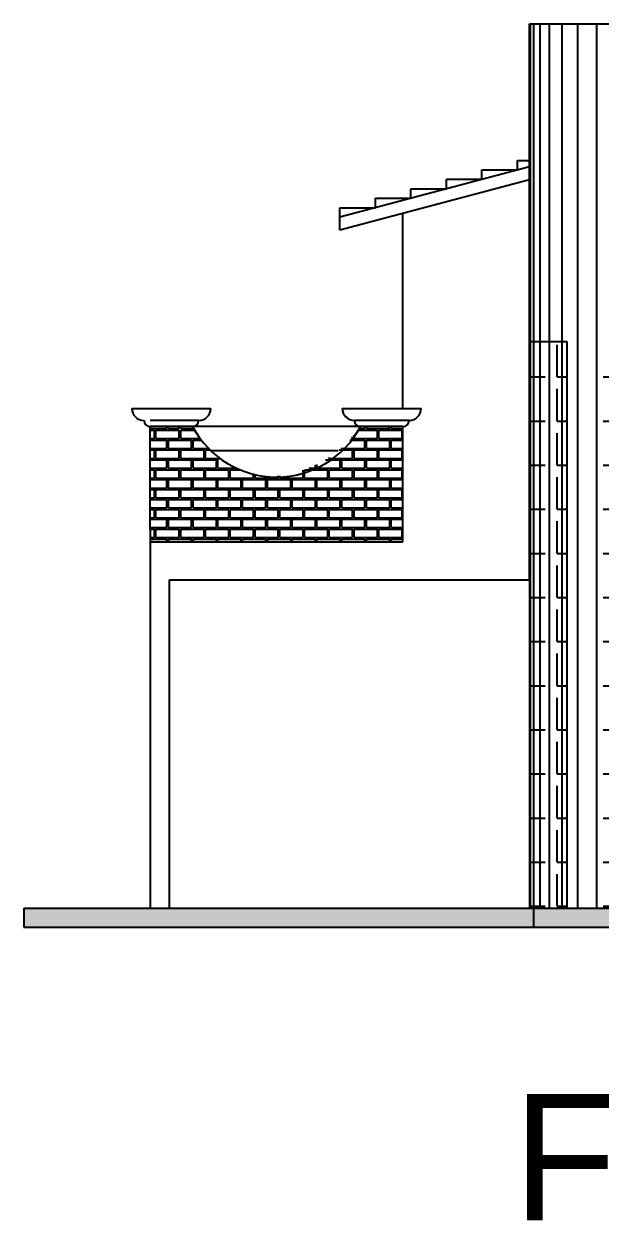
# Model space of a CAD drawing. Header units: millimetres. Extents: x 212.8 to 261.5, y 118.1 to 134.
# Drawn here: x 248.46 to 253.02, y 120.78 to 130.27 of the extents above; entities that cross this region are included whole.
import ezdxf

# ---------------------------------------------------------------- set-up
doc = ezdxf.new("R2010")
doc.units = ezdxf.units.MM
for name, color, linetype in [('LETRAS', 5, 'Continuous'), ('murito', 8, 'Continuous'), ('muros', 1, 'Continuous'), ('NORTE', 7, 'Continuous'), ('PUERTAS', 4, 'Continuous')]:
    doc.layers.add(name, color=color, linetype=linetype)

msp = doc.modelspace()

# ---------------------------------------------------------------- hatches: boundary and pattern name
at = {"layer": 'murito'}
msp.add_hatch(color=256, dxfattribs=at).paths.add_polyline_path([(261.4599396251026, 123.2670204297038), (256.2979396412546, 123.2670204297038), (256.2979396412546, 123.2670203751159), (255.3299396412547, 123.2670203751159), (255.3299396412547, 123.2670204297037), (248.4599396251026, 123.2670204297037), (248.4599396251026, 123.1170204297038), (261.4599396251025, 123.1170204297038)])
at = {"layer": 'PUERTAS'}
h = msp.add_hatch(dxfattribs=at)
h.set_pattern_fill('ANGLE', color=256, scale=0.05, style=0)
h.set_pattern_definition([(0, (42.43088790957734, -86.96683275444443), (0, 0.3492500000000001), [0.254, -0.09525]), (90, (42.43088790957734, -86.96683275444443), (-0.3492500000000001, 2.138468845362327e-17), [0.254, -0.09525])])
h.paths.add_polyline_path([(253.8147442372357, 127.7520014244921), (253.0440891254654, 127.7520014244921), (253.0440891254654, 123.2670204297037), (253.8147442372358, 123.2670204297037)])
h.paths.add_polyline_path([(252.7568053852835, 127.7520014244921), (252.4599396251026, 127.7520014244921), (252.4599396251026, 125.8670204297037), (252.4599396251026, 123.2670204297037), (252.7568053852835, 123.2670204297037)])

# ---------------------------------------------------------------- linework, layer by layer
at = {"layer": 'LETRAS', "color": 2}
for p, q in [((252.4599396251026, 125.8670204297037), (252.4599396251026, 130.2670204297037)), ((252.4599396251026, 130.2670204297037), (253.9599396251027, 130.2670204297037)), ((252.4599396251026, 127.7520014244921), (252.7568053852834, 127.7520014244921)), ((252.7568053852835, 127.7520014244921), (252.7568053852834, 123.2670204297037)), ((252.4599396251026, 125.8670204297037), (252.4599396251026, 123.2670204297037))]:
    msp.add_line(p, q, dxfattribs=at)
at = {"layer": 'LETRAS'}
for p, q in [((252.4599396251025, 129.1371815943454), (250.9599396251026, 128.7371815943455)), ((252.4599396251026, 129.0336870963704), (250.9599396251025, 128.6336870963704)), ((250.9599396251026, 128.6336870963704), (250.9599396251026, 128.7371815943455)), ((251.4599396251025, 127.2234604297038), (251.4599396251025, 128.7670204297037)), ((249.3142603399595, 127.2234604297038), (249.9385203399596, 127.2234604297038)), ((250.9797396251024, 127.2234604297038), (251.6039996251025, 127.2234604297038)), ((249.8424803399595, 127.1274204297038), (249.4599396251026, 127.1274204297037)), ((251.5079596251024, 127.1274204297038), (251.0757796251024, 127.1274204297038)), ((249.7944603399595, 127.0794004297039), (249.4583203399595, 127.0794004297039)), ((249.4599396251026, 126.2670204297037), (249.4599396251026, 127.0794004297039)), ((251.1237996251023, 127.0794004297039), (249.6263903399607, 127.0794004297021)), ((251.4599396251024, 127.0794004297039), (251.1237996251024, 127.0794004297039)), ((251.4599396251026, 126.1670204297037), (251.4599396251026, 127.0794004297039)), ((250.9470156002418, 126.8873204297037), (249.940010029846, 126.8873204297026)), ((249.4599396251026, 126.2670204297037), (249.4599396251026, 123.2670204297037)), ((249.4599396251025, 126.1670204297037), (251.4599396251026, 126.1670204297037)), ((249.6099396251026, 125.8670204297037), (252.4599396251026, 125.8670204297037)), ((249.6099396251026, 125.8670204297037), (249.6099396251026, 123.2670204297037))]:
    msp.add_line(p, q, dxfattribs=at)
for centre, radius, start, end in [((249.4103003399595, 127.2234604297038), 0.09604000000002183, 180, 270), ((249.8424803399596, 127.2234604297038), 0.09604000000002183, 270, 0), ((251.0757796251024, 127.2234604297038), 0.09604000000002183, 180, 270), ((251.5079596251024, 127.2234604297038), 0.09604000000002183, 270, 0), ((249.4583203399595, 127.1274204297038), 0.04801999999995633, 180, 270), ((249.7944603399595, 127.1274204297038), 0.04801999999995633, 270, 0), ((251.1237996251024, 127.1274204297038), 0.04801999999995633, 180, 270), ((251.4599396251024, 127.1274204297038), 0.04801999999995633, 270, 0), ((250.4591299825306, 127.4318720094618), 0.7523443016953912, 207.936823520157, 332.0631764800046)]:
    msp.add_arc(centre, radius, start, end, dxfattribs=at)
at = {"layer": 'murito', "color": 30}
for p, q in [((252.3661896251029, 129.1121815943456), (252.3661896251029, 129.1871815943456)), ((252.3661896251029, 129.1871815943456), (252.4599396251025, 129.1871815943456)), ((252.0849396251029, 129.0371815943456), (252.0849396251029, 129.1121815943455)), ((252.0849396251029, 129.1121815943455), (252.3661896251028, 129.1121815943455)), ((251.8036896251025, 129.0371815943455), (252.0849396251025, 129.0371815943455)), ((251.8036896251025, 128.9621815943455), (251.8036896251025, 129.0371815943455)), ((251.5224396251025, 128.8871815943455), (251.5224396251025, 128.9621815943455)), ((251.5224396251025, 128.9621815943455), (251.8036896251025, 128.9621815943455)), ((250.9599396251026, 128.8121815943455), (251.2411896251025, 128.8121815943455)), ((250.9599396251026, 128.7371815943455), (250.9599396251026, 128.8121815943455)), ((251.2411896251026, 128.8121815943455), (251.2411896251026, 128.8871815943455)), ((251.2411896251026, 128.8871815943455), (251.5224396251025, 128.8871815943455))]:
    msp.add_line(p, q, dxfattribs=at)
at = {"layer": 'murito'}
for p, q in [((248.4599396251026, 123.2670204297037), (261.4599396251026, 123.2670204297037)), ((248.4599396251026, 123.2670204297037), (248.4599396251026, 123.1170204297037)), ((248.4599396251026, 123.1170204297037), (261.4599396251026, 123.1170204297038))]:
    msp.add_line(p, q, dxfattribs=at)
at = {"layer": 'muros', "color": 30}
for p, q in [((249.4599396251026, 127.063329237543), (249.591143313425, 127.063329237543)), ((249.4599396251026, 127.051569237543), (249.493143313425, 127.051569237543)), ((249.493143313425, 126.984929237543), (249.493143313425, 127.051569237543)), ((249.504903313425, 126.984929237543), (249.504903313425, 127.051569237543)), ((249.504903313425, 127.051569237543), (249.689143313425, 127.051569237543)), ((249.5911433134249, 127.0633292375429), (249.5911433134249, 127.0794004297039)), ((249.602903313425, 127.0633292375429), (249.602903313425, 127.0794004297039)), ((249.602903313425, 127.063329237543), (249.689143313425, 127.063329237543)), ((249.689143313425, 127.063329237543), (249.689143313425, 127.0794004297039)), ((249.689143313425, 126.984929237543), (249.689143313425, 127.051569237543)), ((249.700903313425, 127.063329237543), (249.700903313425, 127.0794004297039)), ((249.700903313425, 127.063329237543), (249.8032350415835, 127.063329237543)), ((249.700903313425, 127.051569237543), (249.8099830423356, 127.051569237543)), ((249.700903313425, 126.984929237543), (249.700903313425, 127.051569237543)), ((251.0729033134249, 126.984929237543), (251.0729033134249, 127.0119109504625)), ((251.1039997751888, 127.051569237543), (251.257143313425, 127.051569237543)), ((251.112559172163, 127.063329237543), (251.159143313425, 127.063329237543)), ((251.159143313425, 127.0633292375429), (251.159143313425, 127.0794004297038)), ((251.170903313425, 127.0633292375429), (251.170903313425, 127.0794004297038)), ((251.170903313425, 127.063329237543), (251.3551433134249, 127.063329237543)), ((251.257143313425, 126.984929237543), (251.257143313425, 127.051569237543)), ((251.268903313425, 126.984929237543), (251.268903313425, 127.051569237543)), ((251.268903313425, 127.051569237543), (251.453143313425, 127.051569237543)), ((251.3551433134249, 127.0633292375429), (251.3551433134249, 127.0794004297039)), ((251.366903313425, 127.0633292375429), (251.366903313425, 127.0794004297039)), ((251.366903313425, 127.063329237543), (251.4599396251026, 127.063329237543)), ((251.453143313425, 126.984929237543), (251.453143313425, 127.051569237543)), ((249.4599396251026, 126.984929237543), (249.493143313425, 126.984929237543)), ((249.4599396251026, 126.973169237543), (249.5911433134249, 126.973169237543)), ((249.504903313425, 126.984929237543), (249.6891433134249, 126.984929237543)), ((249.5911433134249, 126.9065292375429), (249.5911433134249, 126.9731692375429)), ((249.602903313425, 126.9065292375429), (249.602903313425, 126.9731692375429)), ((249.602903313425, 126.973169237543), (249.787143313425, 126.973169237543)), ((249.689143313425, 126.984929237543), (249.689143313425, 126.9979162130059)), ((249.700903313425, 126.9849292375431), (249.8539324057649, 126.984929237543)), ((249.787143313425, 126.906529237543), (249.787143313425, 126.973169237543)), ((249.7989033134249, 126.973169237543), (249.8627964220733, 126.973169237543)), ((249.7989033134249, 126.906529237543), (249.7989033134249, 126.973169237543)), ((250.974903313425, 126.9065292375429), (250.974903313425, 126.9109320960911)), ((251.0388409865807, 126.973169237543), (251.159143313425, 126.973169237543)), ((251.0495977328012, 126.984929237543), (251.061143313425, 126.984929237543)), ((251.061143313425, 126.984929237543), (251.061143313425, 126.9980280119773)), ((251.0729033134249, 126.984929237543), (251.257143313425, 126.984929237543)), ((251.159143313425, 126.9065292375429), (251.159143313425, 126.9731692375429)), ((251.170903313425, 126.9065292375429), (251.170903313425, 126.9731692375429)), ((251.170903313425, 126.973169237543), (251.3551433134249, 126.973169237543)), ((251.268903313425, 126.984929237543), (251.453143313425, 126.984929237543)), ((251.3551433134249, 126.9065292375429), (251.3551433134249, 126.9731692375429)), ((251.366903313425, 126.9065292375429), (251.366903313425, 126.9731692375429)), ((251.366903313425, 126.973169237543), (251.4599396251026, 126.973169237543)), ((249.4599396251026, 126.906529237543), (249.5911433134249, 126.906529237543)), ((249.4599396251026, 126.894769237543), (249.493143313425, 126.894769237543)), ((249.4599396251026, 126.828129237543), (249.493143313425, 126.828129237543)), ((249.4599396251026, 126.816369237543), (249.591143313425, 126.816369237543)), ((249.493143313425, 126.828129237543), (249.493143313425, 126.894769237543)), ((249.504903313425, 126.828129237543), (249.504903313425, 126.894769237543)), ((249.504903313425, 126.894769237543), (249.6891433134249, 126.894769237543)), ((249.504903313425, 126.828129237543), (249.6891433134249, 126.828129237543)), ((249.5911433134249, 126.7497292375429), (249.5911433134249, 126.8163692375429)), ((249.602903313425, 126.906529237543), (249.787143313425, 126.906529237543)), ((249.602903313425, 126.7497292375429), (249.602903313425, 126.8163692375429)), ((249.602903313425, 126.816369237543), (249.787143313425, 126.816369237543)), ((249.689143313425, 126.828129237543), (249.6891433134249, 126.894769237543)), ((249.700903313425, 126.828129237543), (249.700903313425, 126.894769237543)), ((249.700903313425, 126.894769237543), (249.8851433134249, 126.894769237543)), ((249.700903313425, 126.828129237543), (249.885143313425, 126.828129237543)), ((249.787143313425, 126.749729237543), (249.787143313425, 126.816369237543)), ((249.798903313425, 126.906529237543), (249.9205792232829, 126.906529237543)), ((249.798903313425, 126.749729237543), (249.798903313425, 126.816369237543)), ((249.798903313425, 126.816369237543), (249.9831433134249, 126.816369237543)), ((249.885143313425, 126.828129237543), (249.885143313425, 126.894769237543)), ((249.896903313425, 126.894769237543), (249.9323068996168, 126.894769237543)), ((249.896903313425, 126.828129237543), (249.8969033134249, 126.8873204297025)), ((249.896903313425, 126.828129237543), (250.0102239638036, 126.828129237543)), ((249.983143313425, 126.7497292375429), (249.9831433134249, 126.816369237543)), ((249.994903313425, 126.7497292375429), (249.994903313425, 126.816369237543)), ((250.8464679984716, 126.816369237543), (250.963143313425, 126.816369237543)), ((250.876903313425, 126.828129237543), (250.876903313425, 126.8357270509875)), ((250.8769033134249, 126.828129237543), (251.061143313425, 126.828129237543)), ((250.9560615900261, 126.894769237543), (251.061143313425, 126.894769237543)), ((250.963143313425, 126.7497292375429), (250.963143313425, 126.8163692375429)), ((250.974903313425, 126.906529237543), (251.1591433134249, 126.906529237543)), ((250.974903313425, 126.7497292375429), (250.974903313425, 126.8163692375429)), ((250.974903313425, 126.816369237543), (251.159143313425, 126.816369237543)), ((251.061143313425, 126.828129237543), (251.061143313425, 126.894769237543)), ((251.0729033134249, 126.828129237543), (251.0729033134249, 126.894769237543)), ((251.0729033134249, 126.894769237543), (251.257143313425, 126.894769237543)), ((251.0729033134249, 126.828129237543), (251.2571433134249, 126.828129237543)), ((251.159143313425, 126.7497292375429), (251.159143313425, 126.8163692375429)), ((251.170903313425, 126.906529237543), (251.3551433134249, 126.906529237543)), ((251.170903313425, 126.7497292375429), (251.170903313425, 126.8163692375429)), ((251.170903313425, 126.816369237543), (251.355143313425, 126.816369237543)), ((251.257143313425, 126.828129237543), (251.257143313425, 126.894769237543)), ((251.268903313425, 126.828129237543), (251.268903313425, 126.894769237543)), ((251.268903313425, 126.894769237543), (251.453143313425, 126.894769237543)), ((251.268903313425, 126.828129237543), (251.4531433134249, 126.828129237543)), ((251.3551433134249, 126.7497292375429), (251.3551433134249, 126.8163692375429)), ((251.3669033134249, 126.906529237543), (251.4599396251026, 126.906529237543)), ((251.366903313425, 126.7497292375429), (251.366903313425, 126.8163692375429)), ((251.366903313425, 126.816369237543), (251.4599396251026, 126.816369237543)), ((251.453143313425, 126.828129237543), (251.453143313425, 126.894769237543)), ((249.4599396251026, 126.749729237543), (249.591143313425, 126.749729237543)), ((249.4599396251026, 126.737969237543), (249.493143313425, 126.737969237543)), ((249.493143313425, 126.6713292375429), (249.493143313425, 126.737969237543)), ((249.504903313425, 126.6713292375429), (249.504903313425, 126.737969237543)), ((249.504903313425, 126.737969237543), (249.689143313425, 126.737969237543)), ((249.602903313425, 126.749729237543), (249.787143313425, 126.749729237543)), ((249.689143313425, 126.6713292375429), (249.689143313425, 126.737969237543)), ((249.700903313425, 126.6713292375429), (249.700903313425, 126.737969237543)), ((249.700903313425, 126.737969237543), (249.885143313425, 126.737969237543)), ((249.798903313425, 126.749729237543), (249.983143313425, 126.749729237543)), ((249.885143313425, 126.6713292375429), (249.885143313425, 126.737969237543)), ((249.896903313425, 126.6713292375429), (249.896903313425, 126.737969237543)), ((249.896903313425, 126.737969237543), (250.0811433134249, 126.737969237543)), ((249.994903313425, 126.749729237543), (250.1417923279535, 126.749729237543)), ((250.0811433134249, 126.6713292375429), (250.0811433134249, 126.737969237543)), ((250.092903313425, 126.737969237543), (250.1684052133468, 126.737969237543)), ((250.092903313425, 126.6713292375429), (250.0929033134249, 126.737969237543)), ((250.669143313425, 126.671329237543), (250.669143313425, 126.7332320080723)), ((250.680903313425, 126.671329237543), (250.680903313425, 126.737353494281)), ((250.6826168862864, 126.737969237543), (250.865143313425, 126.737969237543)), ((250.7134687810432, 126.749729237543), (250.767143313425, 126.749729237543)), ((250.767143313425, 126.749729237543), (250.767143313425, 126.7733596817459)), ((250.778903313425, 126.749729237543), (250.778903313425, 126.7791025612073)), ((250.778903313425, 126.749729237543), (250.963143313425, 126.749729237543)), ((250.8651433134249, 126.6713292375429), (250.8651433134249, 126.737969237543)), ((250.876903313425, 126.6713292375429), (250.876903313425, 126.737969237543)), ((250.876903313425, 126.737969237543), (251.061143313425, 126.737969237543)), ((250.974903313425, 126.749729237543), (251.159143313425, 126.749729237543)), ((251.061143313425, 126.6713292375429), (251.061143313425, 126.737969237543)), ((251.0729033134249, 126.6713292375429), (251.0729033134249, 126.737969237543)), ((251.072903313425, 126.737969237543), (251.257143313425, 126.737969237543)), ((251.170903313425, 126.749729237543), (251.3551433134249, 126.749729237543)), ((251.257143313425, 126.6713292375429), (251.257143313425, 126.737969237543)), ((251.268903313425, 126.6713292375429), (251.268903313425, 126.737969237543)), ((251.268903313425, 126.737969237543), (251.453143313425, 126.737969237543)), ((251.366903313425, 126.749729237543), (251.4599396251026, 126.749729237543)), ((251.453143313425, 126.6713292375429), (251.453143313425, 126.737969237543)), ((249.4599396251026, 126.671329237543), (249.493143313425, 126.671329237543)), ((249.4599396251026, 126.659569237543), (249.5911433134249, 126.659569237543)), ((249.504903313425, 126.671329237543), (249.6891433134249, 126.671329237543)), ((249.5911433134249, 126.5929292375429), (249.5911433134249, 126.6595692375429)), ((249.602903313425, 126.5929292375429), (249.602903313425, 126.6595692375429)), ((249.6029033134249, 126.659569237543), (249.787143313425, 126.659569237543)), ((249.700903313425, 126.671329237543), (249.8851433134249, 126.671329237543)), ((249.787143313425, 126.5929292375429), (249.787143313425, 126.6595692375429)), ((249.7989033134249, 126.5929292375429), (249.7989033134249, 126.6595692375429)), ((249.7989033134249, 126.659569237543), (249.9831433134249, 126.659569237543)), ((249.896903313425, 126.671329237543), (250.0811433134249, 126.671329237543)), ((249.983143313425, 126.5929292375429), (249.983143313425, 126.6595692375429)), ((249.994903313425, 126.5929292375429), (249.994903313425, 126.6595692375429)), ((249.994903313425, 126.659569237543), (250.1791433134249, 126.659569237543)), ((250.0929033134249, 126.671329237543), (250.277143313425, 126.671329237543)), ((250.179143313425, 126.592929237543), (250.179143313425, 126.659569237543)), ((250.190903313425, 126.592929237543), (250.190903313425, 126.659569237543)), ((250.1909033134249, 126.659569237543), (250.3751433134249, 126.659569237543)), ((250.277143313425, 126.671329237543), (250.277143313425, 126.7018700912716)), ((250.288903313425, 126.671329237543), (250.288903313425, 126.6990385840377)), ((250.288903313425, 126.671329237543), (250.4731433134249, 126.671329237543)), ((250.3751433134249, 126.5929292375429), (250.3751433134249, 126.6595692375429)), ((250.386903313425, 126.5929292375429), (250.386903313425, 126.6595692375429)), ((250.3869033134249, 126.659569237543), (250.571143313425, 126.659569237543)), ((250.473143313425, 126.6713292375429), (250.473143313425, 126.6895517218136)), ((250.484903313425, 126.6713292375429), (250.484903313425, 126.6909084221525)), ((250.484903313425, 126.671329237543), (250.6691433134249, 126.671329237543)), ((250.571143313425, 126.592929237543), (250.571143313425, 126.659569237543)), ((250.5829033134249, 126.592929237543), (250.5829033134249, 126.659569237543)), ((250.5829033134249, 126.659569237543), (250.7671433134249, 126.659569237543)), ((250.6809033134249, 126.671329237543), (250.8651433134249, 126.671329237543)), ((250.767143313425, 126.592929237543), (250.767143313425, 126.659569237543)), ((250.778903313425, 126.592929237543), (250.778903313425, 126.659569237543)), ((250.778903313425, 126.659569237543), (250.9631433134249, 126.659569237543)), ((250.8769033134249, 126.671329237543), (251.061143313425, 126.671329237543)), ((250.963143313425, 126.5929292375429), (250.963143313425, 126.6595692375429)), ((250.974903313425, 126.5929292375429), (250.974903313425, 126.6595692375429)), ((250.9749033134249, 126.659569237543), (251.1591433134249, 126.659569237543)), ((251.0729033134249, 126.671329237543), (251.2571433134249, 126.671329237543)), ((251.159143313425, 126.5929292375429), (251.159143313425, 126.6595692375429)), ((251.170903313425, 126.5929292375429), (251.170903313425, 126.6595692375429)), ((251.1709033134249, 126.659569237543), (251.3551433134249, 126.659569237543)), ((251.268903313425, 126.671329237543), (251.4531433134249, 126.671329237543)), ((251.3551433134249, 126.5929292375429), (251.3551433134249, 126.6595692375429)), ((251.366903313425, 126.5929292375429), (251.366903313425, 126.6595692375429)), ((251.3669033134249, 126.659569237543), (251.4599396251026, 126.659569237543)), ((249.4599396251026, 126.592929237543), (249.5911433134249, 126.592929237543)), ((249.4599396251026, 126.5811692375431), (249.4931433134249, 126.581169237543)), ((249.493143313425, 126.5145292375429), (249.493143313425, 126.581169237543)), ((249.504903313425, 126.5145292375429), (249.504903313425, 126.581169237543)), ((249.504903313425, 126.581169237543), (249.6891433134249, 126.581169237543)), ((249.6029033134249, 126.592929237543), (249.787143313425, 126.592929237543)), ((249.689143313425, 126.5145292375429), (249.689143313425, 126.581169237543)), ((249.700903313425, 126.5145292375429), (249.700903313425, 126.581169237543)), ((249.7009033134249, 126.581169237543), (249.8851433134249, 126.581169237543)), ((249.7989033134249, 126.592929237543), (249.9831433134249, 126.592929237543)), ((249.885143313425, 126.5145292375429), (249.885143313425, 126.581169237543)), ((249.896903313425, 126.5145292375429), (249.896903313425, 126.581169237543)), ((249.8969033134249, 126.581169237543), (250.0811433134249, 126.581169237543)), ((249.994903313425, 126.592929237543), (250.1791433134249, 126.592929237543)), ((250.0811433134249, 126.5145292375429), (250.0811433134249, 126.581169237543)), ((250.092903313425, 126.5145292375429), (250.092903313425, 126.581169237543)), ((250.0929033134249, 126.581169237543), (250.2771433134249, 126.581169237543)), ((250.1909033134249, 126.592929237543), (250.3751433134249, 126.592929237543)), ((250.277143313425, 126.514529237543), (250.277143313425, 126.581169237543)), ((250.288903313425, 126.514529237543), (250.288903313425, 126.581169237543)), ((250.288903313425, 126.581169237543), (250.4731433134249, 126.581169237543)), ((250.3869033134249, 126.592929237543), (250.571143313425, 126.592929237543)), ((250.473143313425, 126.5145292375429), (250.473143313425, 126.581169237543)), ((250.484903313425, 126.5145292375429), (250.484903313425, 126.581169237543)), ((250.4849033134249, 126.581169237543), (250.6691433134249, 126.581169237543)), ((250.5829033134249, 126.592929237543), (250.7671433134249, 126.592929237543)), ((250.669143313425, 126.514529237543), (250.669143313425, 126.581169237543)), ((250.680903313425, 126.514529237543), (250.680903313425, 126.581169237543)), ((250.6809033134249, 126.581169237543), (250.8651433134249, 126.581169237543)), ((250.778903313425, 126.592929237543), (250.9631433134249, 126.592929237543)), ((250.8651433134249, 126.5145292375429), (250.8651433134249, 126.581169237543)), ((250.876903313425, 126.5145292375429), (250.876903313425, 126.581169237543)), ((250.8769033134249, 126.581169237543), (251.0611433134249, 126.581169237543)), ((250.9749033134249, 126.592929237543), (251.1591433134249, 126.592929237543)), ((251.061143313425, 126.5145292375429), (251.061143313425, 126.581169237543)), ((251.0729033134249, 126.5145292375429), (251.0729033134249, 126.581169237543)), ((251.0729033134249, 126.581169237543), (251.2571433134249, 126.581169237543)), ((251.1709033134249, 126.592929237543), (251.3551433134249, 126.592929237543)), ((251.257143313425, 126.5145292375429), (251.257143313425, 126.581169237543)), ((251.268903313425, 126.5145292375429), (251.268903313425, 126.581169237543)), ((251.2689033134249, 126.581169237543), (251.4531433134249, 126.581169237543)), ((251.3669033134249, 126.592929237543), (251.4599396251026, 126.592929237543)), ((251.453143313425, 126.5145292375429), (251.453143313425, 126.581169237543)), ((249.4599396251026, 126.514529237543), (249.4931433134249, 126.514529237543)), ((249.4599396251026, 126.502769237543), (249.5911433134249, 126.502769237543)), ((249.4599396251026, 126.436129237543), (249.5911433134249, 126.436129237543)), ((249.504903313425, 126.514529237543), (249.6891433134249, 126.514529237543)), ((249.5911433134249, 126.4361292375429), (249.5911433134249, 126.5027692375429)), ((249.602903313425, 126.4361292375429), (249.602903313425, 126.5027692375429)), ((249.602903313425, 126.502769237543), (249.787143313425, 126.502769237543)), ((249.602903313425, 126.436129237543), (249.787143313425, 126.436129237543)), ((249.7009033134249, 126.514529237543), (249.8851433134249, 126.514529237543)), ((249.787143313425, 126.4361292375429), (249.787143313425, 126.5027692375429)), ((249.7989033134249, 126.4361292375429), (249.7989033134249, 126.5027692375429)), ((249.7989033134249, 126.502769237543), (249.983143313425, 126.502769237543)), ((249.7989033134249, 126.436129237543), (249.983143313425, 126.436129237543)), ((249.8969033134249, 126.514529237543), (250.0811433134249, 126.514529237543)), ((249.983143313425, 126.4361292375429), (249.983143313425, 126.5027692375429)), ((249.994903313425, 126.4361292375429), (249.994903313425, 126.5027692375429)), ((249.994903313425, 126.502769237543), (250.179143313425, 126.502769237543)), ((249.994903313425, 126.436129237543), (250.179143313425, 126.436129237543)), ((250.0929033134249, 126.514529237543), (250.2771433134249, 126.514529237543)), ((250.179143313425, 126.436129237543), (250.179143313425, 126.502769237543)), ((250.190903313425, 126.436129237543), (250.190903313425, 126.502769237543)), ((250.190903313425, 126.502769237543), (250.3751433134249, 126.502769237543)), ((250.190903313425, 126.436129237543), (250.3751433134249, 126.436129237543)), ((250.288903313425, 126.514529237543), (250.4731433134249, 126.514529237543)), ((250.3751433134249, 126.4361292375429), (250.3751433134249, 126.5027692375429)), ((250.386903313425, 126.4361292375429), (250.386903313425, 126.5027692375429)), ((250.386903313425, 126.502769237543), (250.571143313425, 126.502769237543)), ((250.386903313425, 126.436129237543), (250.571143313425, 126.436129237543)), ((250.4849033134249, 126.514529237543), (250.6691433134249, 126.514529237543)), ((250.571143313425, 126.436129237543), (250.571143313425, 126.502769237543)), ((250.5829033134249, 126.436129237543), (250.5829033134249, 126.502769237543)), ((250.5829033134249, 126.502769237543), (250.767143313425, 126.502769237543)), ((250.5829033134249, 126.436129237543), (250.767143313425, 126.436129237543)), ((250.6809033134249, 126.514529237543), (250.8651433134249, 126.514529237543)), ((250.767143313425, 126.436129237543), (250.767143313425, 126.502769237543)), ((250.778903313425, 126.436129237543), (250.778903313425, 126.502769237543)), ((250.778903313425, 126.502769237543), (250.963143313425, 126.502769237543)), ((250.778903313425, 126.436129237543), (250.963143313425, 126.436129237543)), ((250.8769033134249, 126.514529237543), (251.0611433134249, 126.514529237543)), ((250.963143313425, 126.4361292375429), (250.963143313425, 126.5027692375429)), ((250.974903313425, 126.4361292375429), (250.974903313425, 126.5027692375429)), ((250.974903313425, 126.502769237543), (251.1591433134249, 126.502769237543)), ((250.974903313425, 126.436129237543), (251.1591433134249, 126.436129237543)), ((251.0729033134249, 126.514529237543), (251.2571433134249, 126.514529237543)), ((251.159143313425, 126.4361292375429), (251.159143313425, 126.5027692375429)), ((251.170903313425, 126.4361292375429), (251.170903313425, 126.5027692375429)), ((251.170903313425, 126.502769237543), (251.3551433134249, 126.502769237543)), ((251.170903313425, 126.436129237543), (251.3551433134249, 126.436129237543)), ((251.2689033134249, 126.514529237543), (251.4531433134249, 126.514529237543)), ((251.3551433134249, 126.4361292375429), (251.3551433134249, 126.5027692375429)), ((251.366903313425, 126.4361292375429), (251.366903313425, 126.5027692375429)), ((251.3669033134249, 126.502769237543), (251.4599396251026, 126.502769237543)), ((251.3669033134249, 126.436129237543), (251.4599396251026, 126.436129237543)), ((249.4599396251026, 126.424369237543), (249.493143313425, 126.424369237543)), ((249.4599396251026, 126.357729237543), (249.493143313425, 126.357729237543)), ((249.4599396251026, 126.345969237543), (249.5911433134249, 126.345969237543)), ((249.493143313425, 126.3577292375429), (249.493143313425, 126.4243692375429)), ((249.504903313425, 126.3577292375429), (249.504903313425, 126.4243692375429)), ((249.504903313425, 126.424369237543), (249.6891433134249, 126.424369237543)), ((249.504903313425, 126.357729237543), (249.6891433134249, 126.357729237543)), ((249.5911433134249, 126.2793292375429), (249.5911433134249, 126.3459692375429)), ((249.602903313425, 126.2793292375429), (249.602903313425, 126.3459692375429)), ((249.602903313425, 126.345969237543), (249.787143313425, 126.345969237543)), ((249.689143313425, 126.3577292375429), (249.689143313425, 126.4243692375429)), ((249.700903313425, 126.3577292375429), (249.700903313425, 126.4243692375429)), ((249.700903313425, 126.424369237543), (249.8851433134249, 126.424369237543)), ((249.700903313425, 126.357729237543), (249.8851433134249, 126.357729237543)), ((249.787143313425, 126.2793292375429), (249.787143313425, 126.3459692375429)), ((249.7989033134249, 126.2793292375429), (249.7989033134249, 126.3459692375429)), ((249.7989033134249, 126.345969237543), (249.983143313425, 126.345969237543)), ((249.885143313425, 126.3577292375429), (249.885143313425, 126.4243692375429)), ((249.896903313425, 126.3577292375429), (249.896903313425, 126.4243692375429)), ((249.896903313425, 126.424369237543), (250.0811433134249, 126.424369237543)), ((249.896903313425, 126.357729237543), (250.0811433134249, 126.357729237543)), ((249.983143313425, 126.2793292375429), (249.983143313425, 126.3459692375429)), ((249.994903313425, 126.2793292375429), (249.994903313425, 126.3459692375429)), ((249.994903313425, 126.345969237543), (250.179143313425, 126.345969237543)), ((250.0811433134249, 126.3577292375429), (250.0811433134249, 126.4243692375429)), ((250.092903313425, 126.3577292375429), (250.092903313425, 126.4243692375429)), ((250.0929033134249, 126.424369237543), (250.277143313425, 126.424369237543)), ((250.0929033134249, 126.357729237543), (250.277143313425, 126.357729237543)), ((250.179143313425, 126.279329237543), (250.179143313425, 126.345969237543)), ((250.190903313425, 126.279329237543), (250.190903313425, 126.345969237543)), ((250.190903313425, 126.345969237543), (250.3751433134249, 126.345969237543)), ((250.277143313425, 126.357729237543), (250.277143313425, 126.424369237543)), ((250.288903313425, 126.357729237543), (250.288903313425, 126.424369237543)), ((250.288903313425, 126.424369237543), (250.4731433134249, 126.424369237543)), ((250.288903313425, 126.357729237543), (250.4731433134249, 126.357729237543)), ((250.3751433134249, 126.2793292375429), (250.3751433134249, 126.3459692375429)), ((250.386903313425, 126.2793292375429), (250.386903313425, 126.3459692375429)), ((250.386903313425, 126.345969237543), (250.571143313425, 126.345969237543)), ((250.473143313425, 126.3577292375429), (250.473143313425, 126.4243692375429)), ((250.484903313425, 126.3577292375429), (250.484903313425, 126.4243692375429)), ((250.484903313425, 126.424369237543), (250.6691433134249, 126.424369237543)), ((250.484903313425, 126.357729237543), (250.6691433134249, 126.357729237543)), ((250.571143313425, 126.279329237543), (250.571143313425, 126.345969237543)), ((250.5829033134249, 126.279329237543), (250.5829033134249, 126.345969237543)), ((250.5829033134249, 126.345969237543), (250.767143313425, 126.345969237543)), ((250.669143313425, 126.357729237543), (250.669143313425, 126.424369237543)), ((250.680903313425, 126.357729237543), (250.680903313425, 126.424369237543)), ((250.6809033134249, 126.424369237543), (250.8651433134249, 126.424369237543)), ((250.6809033134249, 126.357729237543), (250.8651433134249, 126.357729237543)), ((250.767143313425, 126.279329237543), (250.767143313425, 126.345969237543)), ((250.778903313425, 126.279329237543), (250.778903313425, 126.345969237543)), ((250.778903313425, 126.345969237543), (250.963143313425, 126.345969237543)), ((250.8651433134249, 126.3577292375429), (250.8651433134249, 126.4243692375429)), ((250.876903313425, 126.3577292375429), (250.876903313425, 126.4243692375429)), ((250.8769033134249, 126.424369237543), (251.061143313425, 126.424369237543)), ((250.8769033134249, 126.357729237543), (251.061143313425, 126.357729237543)), ((250.963143313425, 126.2793292375429), (250.963143313425, 126.3459692375429)), ((250.974903313425, 126.2793292375429), (250.974903313425, 126.3459692375429)), ((250.974903313425, 126.345969237543), (251.1591433134249, 126.345969237543)), ((251.061143313425, 126.3577292375429), (251.061143313425, 126.4243692375429)), ((251.0729033134249, 126.3577292375429), (251.0729033134249, 126.4243692375429)), ((251.0729033134249, 126.424369237543), (251.2571433134249, 126.424369237543)), ((251.0729033134249, 126.357729237543), (251.2571433134249, 126.357729237543)), ((251.159143313425, 126.2793292375429), (251.159143313425, 126.3459692375429)), ((251.170903313425, 126.2793292375429), (251.170903313425, 126.3459692375429)), ((251.170903313425, 126.345969237543), (251.3551433134249, 126.345969237543)), ((251.257143313425, 126.3577292375429), (251.257143313425, 126.4243692375429)), ((251.268903313425, 126.3577292375429), (251.268903313425, 126.4243692375429)), ((251.268903313425, 126.424369237543), (251.4531433134249, 126.424369237543)), ((251.268903313425, 126.357729237543), (251.4531433134249, 126.357729237543)), ((251.3551433134249, 126.2793292375429), (251.3551433134249, 126.3459692375429)), ((251.366903313425, 126.2793292375429), (251.366903313425, 126.3459692375429)), ((251.3669033134249, 126.345969237543), (251.4599396251026, 126.345969237543)), ((251.453143313425, 126.3577292375429), (251.453143313425, 126.4243692375429)), ((249.4599396251026, 126.279329237543), (249.5911433134249, 126.279329237543)), ((249.4599396251026, 126.267569237543), (249.493143313425, 126.267569237543)), ((249.493143313425, 126.2009292375429), (249.493143313425, 126.2675692375429)), ((249.504903313425, 126.2009292375429), (249.504903313425, 126.2675692375429)), ((249.504903313425, 126.267569237543), (249.6891433134249, 126.267569237543)), ((249.602903313425, 126.279329237543), (249.787143313425, 126.279329237543)), ((249.689143313425, 126.2009292375429), (249.689143313425, 126.2675692375429)), ((249.700903313425, 126.2009292375429), (249.700903313425, 126.2675692375429)), ((249.700903313425, 126.267569237543), (249.8851433134249, 126.267569237543)), ((249.7989033134249, 126.279329237543), (249.983143313425, 126.279329237543)), ((249.885143313425, 126.2009292375429), (249.885143313425, 126.2675692375429)), ((249.896903313425, 126.2009292375429), (249.896903313425, 126.2675692375429)), ((249.896903313425, 126.267569237543), (250.0811433134249, 126.267569237543)), ((249.994903313425, 126.279329237543), (250.179143313425, 126.279329237543)), ((250.0811433134249, 126.2009292375429), (250.0811433134249, 126.2675692375429)), ((250.092903313425, 126.2009292375429), (250.092903313425, 126.2675692375429)), ((250.0929033134249, 126.267569237543), (250.277143313425, 126.267569237543)), ((250.190903313425, 126.279329237543), (250.3751433134249, 126.279329237543)), ((250.277143313425, 126.200929237543), (250.277143313425, 126.267569237543)), ((250.288903313425, 126.200929237543), (250.288903313425, 126.267569237543)), ((250.288903313425, 126.267569237543), (250.4731433134249, 126.267569237543)), ((250.386903313425, 126.279329237543), (250.571143313425, 126.279329237543)), ((250.473143313425, 126.2009292375429), (250.473143313425, 126.2675692375429)), ((250.484903313425, 126.2009292375429), (250.484903313425, 126.2675692375429)), ((250.484903313425, 126.267569237543), (250.6691433134249, 126.267569237543)), ((250.5829033134249, 126.279329237543), (250.767143313425, 126.279329237543)), ((250.669143313425, 126.200929237543), (250.669143313425, 126.267569237543)), ((250.680903313425, 126.200929237543), (250.680903313425, 126.267569237543)), ((250.6809033134249, 126.267569237543), (250.8651433134249, 126.267569237543)), ((250.778903313425, 126.279329237543), (250.963143313425, 126.279329237543)), ((250.8651433134249, 126.2009292375429), (250.8651433134249, 126.2675692375429)), ((250.876903313425, 126.2009292375429), (250.876903313425, 126.2675692375429)), ((250.8769033134249, 126.267569237543), (251.061143313425, 126.267569237543)), ((250.974903313425, 126.279329237543), (251.1591433134249, 126.279329237543)), ((251.061143313425, 126.2009292375429), (251.061143313425, 126.2675692375429)), ((251.0729033134249, 126.2009292375429), (251.0729033134249, 126.2675692375429)), ((251.0729033134249, 126.267569237543), (251.2571433134249, 126.267569237543)), ((251.170903313425, 126.279329237543), (251.3551433134249, 126.279329237543)), ((251.257143313425, 126.2009292375429), (251.257143313425, 126.2675692375429)), ((251.268903313425, 126.2009292375429), (251.268903313425, 126.2675692375429)), ((251.268903313425, 126.267569237543), (251.4531433134249, 126.267569237543)), ((251.3669033134249, 126.279329237543), (251.4599396251027, 126.279329237543)), ((251.453143313425, 126.2009292375429), (251.453143313425, 126.2675692375429)), ((249.4599396251026, 126.200929237543), (249.493143313425, 126.200929237543)), ((249.4599396251026, 126.189169237543), (249.5911433134249, 126.189169237543)), ((249.504903313425, 126.200929237543), (249.6891433134249, 126.200929237543)), ((249.5911433134249, 126.1670204297037), (249.5911433134249, 126.1891692375429)), ((249.602903313425, 126.1670204297037), (249.602903313425, 126.1891692375429)), ((249.6029033134249, 126.189169237543), (249.787143313425, 126.189169237543)), ((249.700903313425, 126.200929237543), (249.8851433134249, 126.200929237543)), ((249.787143313425, 126.1670204297037), (249.787143313425, 126.1891692375429)), ((249.7989033134249, 126.1670204297037), (249.7989033134249, 126.1891692375429)), ((249.7989033134249, 126.189169237543), (249.9831433134249, 126.189169237543)), ((249.896903313425, 126.200929237543), (250.0811433134249, 126.200929237543)), ((249.983143313425, 126.1670204297037), (249.983143313425, 126.1891692375429)), ((249.994903313425, 126.1670204297037), (249.994903313425, 126.1891692375429)), ((249.994903313425, 126.189169237543), (250.1791433134249, 126.189169237543)), ((250.0929033134249, 126.200929237543), (250.277143313425, 126.200929237543)), ((250.179143313425, 126.1670204297037), (250.179143313425, 126.189169237543)), ((250.190903313425, 126.1670204297037), (250.190903313425, 126.189169237543)), ((250.1909033134249, 126.189169237543), (250.3751433134249, 126.189169237543)), ((250.288903313425, 126.200929237543), (250.4731433134249, 126.200929237543)), ((250.3751433134249, 126.1670204297037), (250.3751433134249, 126.1891692375429)), ((250.386903313425, 126.1670204297037), (250.386903313425, 126.1891692375429)), ((250.3869033134249, 126.189169237543), (250.571143313425, 126.189169237543)), ((250.484903313425, 126.200929237543), (250.6691433134249, 126.200929237543)), ((250.571143313425, 126.1670204297037), (250.571143313425, 126.189169237543)), ((250.5829033134249, 126.1670204297037), (250.5829033134249, 126.189169237543)), ((250.5829033134249, 126.189169237543), (250.7671433134249, 126.189169237543)), ((250.6809033134249, 126.200929237543), (250.8651433134249, 126.200929237543)), ((250.767143313425, 126.1670204297037), (250.767143313425, 126.189169237543)), ((250.778903313425, 126.1670204297037), (250.778903313425, 126.189169237543)), ((250.778903313425, 126.189169237543), (250.9631433134249, 126.189169237543)), ((250.8769033134249, 126.200929237543), (251.061143313425, 126.200929237543)), ((250.963143313425, 126.1670204297037), (250.963143313425, 126.1891692375429)), ((250.974903313425, 126.1670204297037), (250.974903313425, 126.1891692375429)), ((250.9749033134249, 126.189169237543), (251.1591433134249, 126.189169237543)), ((251.0729033134249, 126.200929237543), (251.2571433134249, 126.200929237543)), ((251.159143313425, 126.1670204297037), (251.159143313425, 126.1891692375429)), ((251.170903313425, 126.1670204297037), (251.170903313425, 126.1891692375429)), ((251.1709033134249, 126.189169237543), (251.3551433134249, 126.189169237543)), ((251.268903313425, 126.200929237543), (251.4531433134249, 126.200929237543)), ((251.3551433134249, 126.1670204297037), (251.3551433134249, 126.1891692375429)), ((251.366903313425, 126.1670204297037), (251.366903313425, 126.1891692375429)), ((251.3669033134249, 126.189169237543), (251.4599396251027, 126.189169237543))]:
    msp.add_line(p, q, dxfattribs=at)
at = {"layer": 'NORTE', "color": 253}
for p, q in [((252.4699396251026, 123.2670204297037), (252.4699396251026, 130.2670204297037)), ((252.4949396251026, 123.1170204297037), (252.4949396251026, 130.2670204297037)), ((252.5449396251026, 123.2670204297037), (252.5449396251026, 130.2670204297037)), ((252.6199396251026, 123.2670204297037), (252.6199396251026, 130.2670204297037)), ((252.7199396251026, 123.2670204297037), (252.7199396251026, 130.2670204297037)), ((252.8449396251026, 123.2670204297037), (252.8449396251026, 130.2670204297037)), ((252.9949396251026, 123.2670204297037), (252.9949396251026, 130.2670204297037))]:
    msp.add_line(p, q, dxfattribs=at)

# ---------------------------------------------------------------- texts
at = {"layer": 'LETRAS', "color": 0}
msp.add_text('FACHADA', height=1, dxfattribs=at).set_placement((252.3316211446526, 120.7962427550898))

doc.saveas('drawing.dxf')
